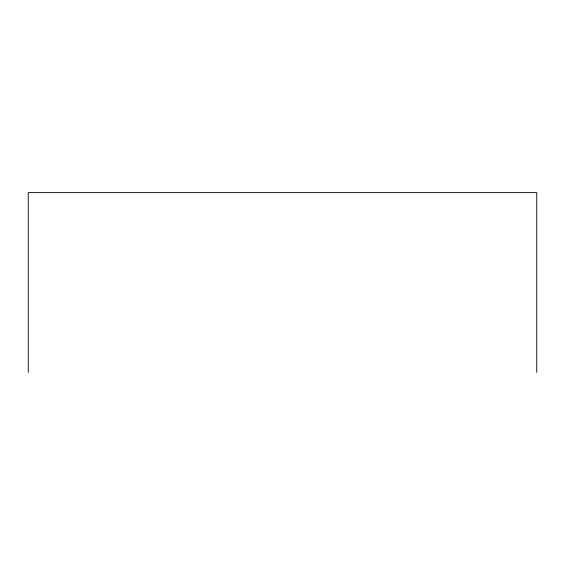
<?xml version="1.0" encoding="UTF-8"?>
<svg xmlns="http://www.w3.org/2000/svg" width="565" height="565" viewBox="0 0 565 565"><rect width="100%" height="100%" fill="white"/><g stroke="black" fill="none" stroke-linecap="round" stroke-linejoin="round"><path stroke-width="0.85" d="M536.75 372.384L536.75 192.616L28.25 192.616L28.25 372.384"/></g></svg>
